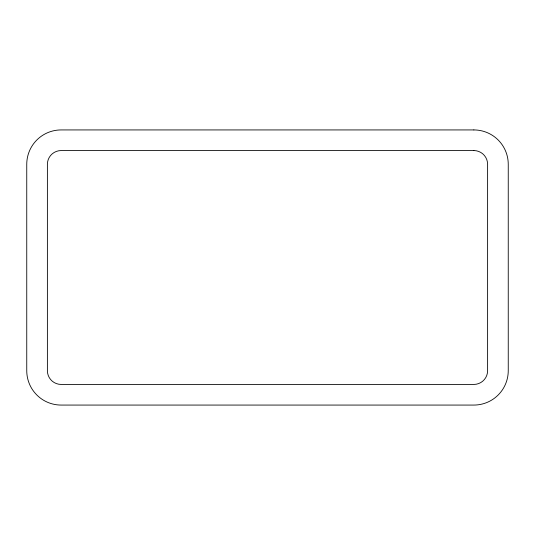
<?xml version="1.0" encoding="UTF-8"?>
<svg xmlns="http://www.w3.org/2000/svg" width="535" height="535" viewBox="0 0 535 535"><rect width="100%" height="100%" fill="white"/><g stroke="black" fill="none" stroke-linecap="round" stroke-linejoin="round"><path stroke-width="0.8" d="M473.856 129.931L61.144 129.931A34.394 34.394 0 0 0 26.75 164.319L26.75 370.681A34.394 34.394 0 0 0 61.144 405.069L473.856 405.069A34.394 34.394 0 0 0 508.25 370.681L508.25 164.319A34.394 34.394 0 0 0 473.856 129.931M473.856 150.562L61.144 150.562A13.756 13.756 0 0 0 47.388 164.319L47.388 370.681A13.756 13.756 0 0 0 61.144 384.438L473.856 384.438A13.756 13.756 0 0 0 487.612 370.681L487.612 164.319A13.756 13.756 0 0 0 473.856 150.562"/></g></svg>
